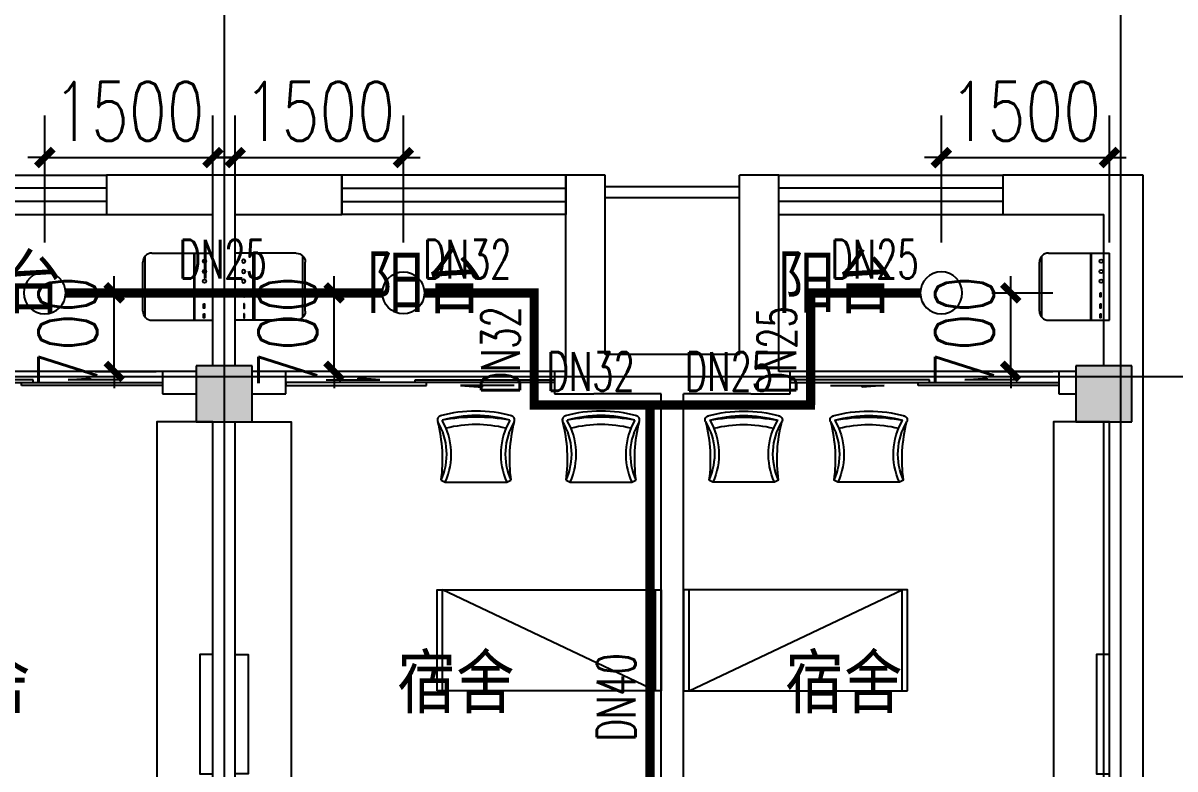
# Model space of a CAD drawing. Extents: x 0 to 2838408, y -923048 to 203859.
# Drawn here: x 2778169 to 2788448, y -334672 to -328018 of the extents above; entities that cross this region are included whole.
import ezdxf

# ---------------------------------------------------------------- set-up
doc = ezdxf.new("R2010")
doc.units = 0
doc.header["$LTSCALE"] = 1000
for name, color, linetype in [('A-Fixt', 81, 'Continuous'), ('COLUMN', 9, 'Continuous'), ('DOTE', 8, 'Continuous'), ('E2-栏杆', 92, 'Continuous'), ('EQUIP_喷头', 7, 'Continuous'), ('PIPE-喷淋', 6, 'Continuous'), ('PUB_HATCH', 8, 'Continuous'), ('PUB_TEXT', 7, 'Continuous'), ('TEXT_喷淋', 7, 'Continuous'), ('TWT_DIM', 3, 'Continuous'), ('WALL', 9, 'Continuous'), ('WINDOW', 4, 'Continuous'), ('XREF', 8, 'Continuous'), ('配景', 3, 'Continuous')]:
    doc.layers.add(name, color=color, linetype=linetype)
doc.styles.add('_TCH_DIM_T3', font='SIMPLEX', dxfattribs={"width": 0.75, "bigfont": 'HZTXT'})
doc.styles.add('_TWT_PIPEDN', font='SIMPLEX', dxfattribs={"width": 0.8, "height": 2.3, "bigfont": 'HZTXT'})
doc.styles.get("Standard").update_dxf_attribs({"font": 'geniso.shx', "bigfont": 'hztxt.shx'})
doc.dimstyles.new('_TWT_ARCH&&150', dxfattribs={"dimtxt": 525, "dimasz": 150, "dimexe": 375, "dimexo": 450, "dimgap": 150, "dimtad": 1, "dimdec": 0, "dimzin": 0, "dimdsep": 46, "dimtxsty": '_TCH_DIM_T3', "dimblk": 'ARCHTICK', "dimcen": 0.09, "dimclrt": 7, "dimazin": 2, "dimtfac": 1, "dimtdec": 0, "dimtix": 1, "dimtmove": 2, "dimatfit": 3, "dimfxl": 1, "dimtolj": 1, "dimtzin": 0, "dimarcsym": 0})

# ---------------------------------------------------------------- blocks, each defined once
blk = doc.blocks.new('单人床')
at = {"layer": 'A-Fixt'}
for p, q in [((47774, 13973), (48674, 13973)), ((47774, 12073), (48674, 13973)), ((47774, 12073), (48674, 12073))]:
    blk.add_line(p, q, dxfattribs=at)
blk.add_lwpolyline([(47774, 14023), (48674, 14023), (48674, 12023), (47774, 12023), (47774, 14023)], dxfattribs=at)
blk = doc.blocks.new('CH_AP01')
for p, q in [((-311, 17), (-275, 0)), ((-275, 0), (275, 0)), ((275, 0), (311, 17))]:
    blk.add_line(p, q)
for centre, radius, start, end in [((0, -579), 1213, 74.7104, 105.2896), ((-307, 555), 37.8, 100.1859, 202.8359), ((-1658, 202), 1360, 352.1659, 14.4283), ((-824, 250), 563, 335.5038, 31.0903), ((0, -579), 1173, 75.0287, 104.9713), ((0, -1278), 1857, 80.611, 99.389), ((-824, 250), 603, 335.5038, 30.2691), ((824, 250), 603, 149.7309, 204.4962), ((824, 250), 563, 148.9097, 204.4962), ((1658, 202), 1360, 165.5717, 187.8341), ((307, 555), 37.8, 337.1641, 79.8141), ((0, -579), 1093, 75.8767, 104.1233)]:
    blk.add_arc(centre, radius, start, end)
blk = doc.blocks.new('A$C61295E98')
at = {"color": 3}
for p, q in [((544, 598), (0, 598)), ((0, 598), (0, 0)), ((161, 598), (161, 0)), ((170, 0), (170, 598)), ((603, 572), (603, 26)), ((624, 518), (624, 80)), ((544, 0), (0, 0))]:
    blk.add_line(p, q, dxfattribs=at)
for points in [[(82, 540), (75, 540), (75, 577), (82, 577)], [(82, 453), (75, 453), (75, 490), (82, 490)], [(82, 353), (75, 353), (75, 389), (82, 389)]]:
    blk.add_lwpolyline(points, close=True, dxfattribs=at)
for centre in [(74, 250), (74, 164), (74, 71)]:
    blk.add_circle(centre, 15.7, dxfattribs=at)
for centre, start, end in [((544, 518), 360, 90), ((544, 80), 270, 0)]:
    blk.add_arc(centre, 80, start, end, dxfattribs=at)
blk = doc.blocks.new('宿舍')
at = {"layer": 'A-Fixt'}
for p, q in [((47854, 13802), (48354, 15702)), ((48354, 13802), (47854, 15702)), ((47854, 13802), (48354, 13802))]:
    blk.add_line(p, q, dxfattribs=at)
for points in [[(47854, 8602), (48354, 8602), (48354, 15702), (47854, 15702)], [(47854, 10676), (47970, 10676), (47970, 11743), (47854, 11743)]]:
    blk.add_lwpolyline(points, close=True, dxfattribs=at)
at = {"xscale": -1, "rotation": 90}
for p in [(63677, 60475), (63677, 58775)]:
    blk.add_blockref('单人床', p, dxfattribs=at)
at = {"layer": 'A-Fixt', "xscale": -1, "rotation": 180}
for p in [(50002, 9140), (51117, 9140)]:
    blk.add_blockref('CH_AP01', p, dxfattribs=at)
at = {"layer": '配景', "color": 252}
blk.add_blockref('A$C61295E98', (47854, 7097), dxfattribs=at)
blk = doc.blocks.new('$WINLIB2D$00000001')
at = {"color": 0}
for points in [[(-0.5, 0.5), (-0.5, -0.5)], [(-0.5, 0.5), (0.5, 0.5)], [(0.5, -0.5), (0.5, 0.5)], [(0.5, 0.1667), (-0.5, 0.1667)], [(0.5, -0.1667), (-0.5, -0.1667)], [(-0.5, -0.5), (0.5, -0.5)]]:
    blk.add_lwpolyline(points, dxfattribs=at)
blk = doc.blocks.new('$DorLib2D$00000131')
at = {"color": 0, "linetype": 'Continuous'}
for p, q in [((0.15, 0.125), (0.2319, 0.1973)), ((0.2319, 0.1973), (0.2319, 0.125)), ((-0.5, 0.125), (-0.5, 0)), ((0.0192, 0.125), (-0.5, 0.125)), ((0.0192, 0), (0.0192, 0.125)), ((0.35, 0.125), (0.15, 0.125)), ((-0.5, 0), (0.0192, 0)), ((-0.024, 0), (0.5, 0)), ((-0.024, -0.125), (-0.024, 0)), ((0.5, 0), (0.5, -0.125)), ((-0.35, -0.125), (-0.15, -0.125)), ((-0.2319, -0.1973), (-0.2319, -0.125)), ((-0.15, -0.125), (-0.2319, -0.1973)), ((0.5, -0.125), (-0.024, -0.125))]:
    blk.add_line(p, q, dxfattribs=at)
blk = doc.blocks.new('2F1')
at = {"layer": 'PUB_HATCH'}
for points in [[(2443666.7, -331075.2), (2443666.7, -331575.2), (2444166.7, -331575.2), (2444166.7, -331075.2)], [(2451516.7, -331075.2), (2451516.7, -331575.2), (2452016.7, -331575.2), (2452016.7, -331075.2)]]:
    blk.add_hatch(color=256, dxfattribs=at).paths.add_polyline_path(points)
at = {"layer": 'COLUMN'}
for p, q in [((2443666.7, -331075.2), (2443666.7, -331575.2)), ((2444166.7, -331075.2), (2443666.7, -331075.2)), ((2444166.7, -331575.2), (2444166.7, -331075.2)), ((2451516.7, -331075.2), (2451516.7, -331575.2)), ((2452016.7, -331075.2), (2451516.7, -331075.2)), ((2452016.7, -331575.2), (2452016.7, -331075.2)), ((2443666.7, -331575.2), (2444166.7, -331575.2)), ((2451516.7, -331575.2), (2452016.7, -331575.2))]:
    blk.add_line(p, q, dxfattribs=at)
at = {"layer": 'DOTE'}
for p, q in [((2443916.7, -327575.2), (2443916.7, -410775.2)), ((2451916.7, -327575.2), (2451916.7, -410775.2)), ((2453916.7, -331175.2), (2343216.7, -331175.2)), ((2453916.7, -331175.2), (2343216.7, -331175.2))]:
    blk.add_line(p, q, dxfattribs=at)
at = {"layer": 'E2-栏杆'}
for points in [[(2447316.7, -329475.2), (2448516.7, -329475.2)], [(2447316.7, -329575.2), (2448516.7, -329575.2)]]:
    blk.add_lwpolyline(points, dxfattribs=at)
at = {"layer": 'WALL'}
for p, q in [((2443916.7, -329375.2), (2442866.7, -329375.2)), ((2442866.7, -329375.2), (2442866.7, -329725.2)), ((2444966.7, -329375.2), (2443916.7, -329375.2)), ((2444966.7, -329725.2), (2444966.7, -329375.2)), ((2447316.7, -329375.2), (2446966.7, -329375.2)), ((2446966.7, -329375.2), (2446966.7, -329725.2)), ((2447316.7, -330975.2), (2447316.7, -329375.2)), ((2448516.7, -330975.2), (2448516.7, -329375.2)), ((2448866.7, -329375.2), (2448516.7, -329375.2)), ((2448866.7, -329725.2), (2448866.7, -329375.2)), ((2452116.7, -329375.2), (2450866.7, -329375.2)), ((2450866.7, -329375.2), (2450866.7, -329725.2)), ((2452116.7, -331175.2), (2452116.7, -329375.2)), ((2442866.7, -329725.2), (2443816.7, -329725.2)), ((2443816.7, -331075.2), (2443816.7, -329725.2)), ((2444016.7, -329725.2), (2444966.7, -329725.2)), ((2444016.7, -331075.2), (2444016.7, -329725.2)), ((2446966.7, -331125.2), (2446966.7, -329725.2)), ((2448866.7, -331125.2), (2448866.7, -329725.2)), ((2450866.7, -329725.2), (2451766.7, -329725.2)), ((2451766.7, -331075.2), (2451766.7, -329725.2)), ((2447916.7, -330975.2), (2447316.7, -330975.2)), ((2448516.7, -330975.2), (2447916.7, -330975.2)), ((2443666.7, -331125.2), (2443366.7, -331125.2)), ((2443366.7, -331125.2), (2443366.7, -331325.2)), ((2444466.7, -331125.2), (2444166.7, -331125.2)), ((2444466.7, -331325.2), (2444466.7, -331125.2)), ((2446966.7, -331125.2), (2446866.7, -331125.2)), ((2446866.7, -331125.2), (2446866.7, -331325.2)), ((2448966.7, -331125.2), (2448866.7, -331125.2)), ((2448966.7, -331325.2), (2448966.7, -331125.2)), ((2451516.7, -331125.2), (2451366.7, -331125.2)), ((2451366.7, -331125.2), (2451366.7, -331325.2)), ((2452116.7, -336525.2), (2452116.7, -331175.2)), ((2443366.7, -331325.2), (2443666.7, -331325.2)), ((2444166.7, -331325.2), (2444466.7, -331325.2)), ((2446866.7, -331325.2), (2447216.7, -331325.2)), ((2447816.7, -331325.2), (2447216.7, -331325.2)), ((2447816.7, -336275.2), (2447816.7, -331325.2)), ((2448616.7, -331325.2), (2448016.7, -331325.2)), ((2448016.7, -336275.2), (2448016.7, -331325.2)), ((2448616.7, -331325.2), (2448966.7, -331325.2)), ((2451366.7, -331325.2), (2451516.7, -331325.2)), ((2443816.7, -336275.2), (2443816.7, -331575.2)), ((2444016.7, -336275.2), (2444016.7, -331575.2)), ((2451766.7, -336275.2), (2451766.7, -331575.2))]:
    blk.add_line(p, q, dxfattribs=at)
at = {"layer": 'WINDOW'}
for p, q in [((2443366.7, -331125.2), (2440966.7, -331125.2)), ((2446866.7, -331125.2), (2444466.7, -331125.2)), ((2451366.7, -331125.2), (2448966.7, -331125.2))]:
    blk.add_line(p, q, dxfattribs=at)
at = {"rotation": 180}
for p in [(2491670.6, -322973.6), (2499670.6, -322973.6)]:
    blk.add_blockref('宿舍', p, dxfattribs=at)
at = {"xscale": -1, "rotation": 180}
blk.add_blockref('宿舍', (2396162.9, -322973.6), dxfattribs=at)
at = {"layer": 'WINDOW', "rotation": 180}
for name, p, xscale, yscale, zscale in [('$WINLIB2D$00000001', (2441866.7, -329550.2), -2000, 350, -2000), ('$WINLIB2D$00000001', (2445966.7, -329550.2), 2000, 350, 2000), ('$WINLIB2D$00000001', (2449866.7, -329550.2), -2000, 350, -2000), ('$DorLib2D$00000131', (2442166.7, -331225.2), -2400, -200, -2400), ('$DorLib2D$00000131', (2445666.7, -331225.2), 2400, -200, 2400), ('$DorLib2D$00000131', (2450166.7, -331225.2), -2400, -200, -2400)]:
    blk.add_blockref(name, p, dxfattribs=dict(at, xscale=xscale, yscale=yscale, zscale=zscale))
at = {"layer": 'PUB_TEXT'}
for s, p in [('阳台', (2441427.8, -330607.1)), ('阳台', (2445184.3, -330607.1)), ('阳台', (2448851.3, -330607.1)), ('宿舍', (2441137.9, -334174.9)), ('宿舍', (2445460.1, -334174.9)), ('宿舍', (2448922, -334174.9))]:
    blk.add_text(s, height=525, dxfattribs=at).set_placement(p)
blk = doc.blocks.new('_ArchTick')
at = {"color": 0, "linetype": 'ByBlock', "const_width": 0.4}
blk.add_lwpolyline([(-0.5, -0.5), (0.5, 0.5)], dxfattribs=at)
blk = doc.blocks.new('*D1795')
at = {"layer": 'Defpoints', "color": 0, "linetype": 'ByBlock', "transparency": 16777216}
for p in [(2779863, -329218), (2778363, -330425), (2779863, -330425)]:
    blk.add_point(p, dxfattribs=at)
at = {"layer": 'TWT_DIM', "color": 0, "linetype": 'ByBlock', "lineweight": -2, "transparency": 16777216}
for p, q in [((2778363, -329975), (2778363, -328843)), ((2779863, -329975), (2779863, -328843)), ((2778363, -329218), (2778213, -329218)), ((2778363, -329218), (2779863, -329218)), ((2779863, -329218), (2780013, -329218))]:
    blk.add_line(p, q, dxfattribs=at)
at = {"layer": 'TWT_DIM', "color": 0, "linetype": 'ByBlock', "lineweight": -2, "transparency": 16777216, "xscale": 150, "yscale": 150, "zscale": 150}
blk.add_blockref('_ArchTick', (2778363, -329218), dxfattribs=at)
at = {"layer": 'TWT_DIM', "color": 0, "linetype": 'ByBlock', "lineweight": -2, "transparency": 16777216, "xscale": 150, "yscale": 150, "zscale": 150, "rotation": 180}
blk.add_blockref('_ArchTick', (2779863, -329218), dxfattribs=at)
at = {"layer": 'TWT_DIM', "color": 7, "linetype": 'ByBlock', "transparency": 16777216, "insert": (2779113, -328805), "char_height": 525, "attachment_point": 5, "style": '_TCH_DIM_T3'}
blk.add_mtext('\\A1;1500', dxfattribs=at)
blk = doc.blocks.new('*D1796')
at = {"layer": 'Defpoints', "color": 0, "linetype": 'ByBlock', "transparency": 16777216}
for p in [(2778363, -330425), (2778982, -330425), (2778363, -331125)]:
    blk.add_point(p, dxfattribs=at)
at = {"layer": 'TWT_DIM', "color": 0, "linetype": 'ByBlock', "lineweight": -2, "transparency": 16777216}
for p, q in [((2778982, -330425), (2778982, -330275)), ((2778813, -330425), (2779357, -330425)), ((2778982, -331125), (2778982, -330425)), ((2778813, -331125), (2779357, -331125)), ((2778982, -331125), (2778982, -331275))]:
    blk.add_line(p, q, dxfattribs=at)
at = {"layer": 'TWT_DIM', "color": 0, "linetype": 'ByBlock', "lineweight": -2, "transparency": 16777216, "xscale": 150, "yscale": 150, "zscale": 150}
for p, rotation in [((2778982, -330425), 270), ((2778982, -331125), 90)]:
    blk.add_blockref('_ArchTick', p, dxfattribs=dict(at, rotation=rotation))
at = {"layer": 'TWT_DIM', "color": 7, "linetype": 'ByBlock', "transparency": 16777216, "insert": (2778569, -330775), "char_height": 525, "attachment_point": 5, "rotation": 90, "style": '_TCH_DIM_T3'}
blk.add_mtext('\\A1;700', dxfattribs=at)
blk = doc.blocks.new('*D1802')
at = {"layer": 'Defpoints', "color": 0, "linetype": 'ByBlock', "transparency": 16777216}
for p in [(2781563, -329218), (2780063, -330425), (2781563, -330425)]:
    blk.add_point(p, dxfattribs=at)
at = {"layer": 'TWT_DIM', "color": 0, "linetype": 'ByBlock', "lineweight": -2, "transparency": 16777216}
for p, q in [((2780063, -329975), (2780063, -328843)), ((2781563, -329975), (2781563, -328843)), ((2780063, -329218), (2779913, -329218)), ((2780063, -329218), (2781563, -329218)), ((2781563, -329218), (2781713, -329218))]:
    blk.add_line(p, q, dxfattribs=at)
at = {"layer": 'TWT_DIM', "color": 0, "linetype": 'ByBlock', "lineweight": -2, "transparency": 16777216, "xscale": 150, "yscale": 150, "zscale": 150}
blk.add_blockref('_ArchTick', (2780063, -329218), dxfattribs=at)
at = {"layer": 'TWT_DIM', "color": 0, "linetype": 'ByBlock', "lineweight": -2, "transparency": 16777216, "xscale": 150, "yscale": 150, "zscale": 150, "rotation": 180}
blk.add_blockref('_ArchTick', (2781563, -329218), dxfattribs=at)
at = {"layer": 'TWT_DIM', "color": 7, "linetype": 'ByBlock', "transparency": 16777216, "insert": (2780813, -328805), "char_height": 525, "attachment_point": 5, "style": '_TCH_DIM_T3'}
blk.add_mtext('\\A1;1500', dxfattribs=at)
blk = doc.blocks.new('*D1803')
at = {"layer": 'Defpoints', "color": 0, "linetype": 'ByBlock', "transparency": 16777216}
for p in [(2780944, -330425), (2781563, -330425), (2781563, -331125)]:
    blk.add_point(p, dxfattribs=at)
at = {"layer": 'TWT_DIM', "color": 0, "linetype": 'ByBlock', "lineweight": -2, "transparency": 16777216}
for p, q in [((2780944, -330425), (2780944, -330275)), ((2781113, -330425), (2780569, -330425)), ((2780944, -331125), (2780944, -330425)), ((2781113, -331125), (2780569, -331125)), ((2780944, -331125), (2780944, -331275))]:
    blk.add_line(p, q, dxfattribs=at)
at = {"layer": 'TWT_DIM', "color": 0, "linetype": 'ByBlock', "lineweight": -2, "transparency": 16777216, "xscale": 150, "yscale": 150, "zscale": 150}
for p, rotation in [((2780944, -330425), 270), ((2780944, -331125), 90)]:
    blk.add_blockref('_ArchTick', p, dxfattribs=dict(at, rotation=rotation))
at = {"layer": 'TWT_DIM', "color": 7, "linetype": 'ByBlock', "transparency": 16777216, "insert": (2780531, -330775), "char_height": 525, "attachment_point": 5, "rotation": 90, "style": '_TCH_DIM_T3'}
blk.add_mtext('\\A1;700', dxfattribs=at)
blk = doc.blocks.new('*D1806')
at = {"layer": 'Defpoints', "color": 0, "linetype": 'ByBlock', "transparency": 16777216}
for p in [(2787863, -329218), (2786363, -330425), (2787863, -330425)]:
    blk.add_point(p, dxfattribs=at)
at = {"layer": 'TWT_DIM', "color": 0, "linetype": 'ByBlock', "lineweight": -2, "transparency": 16777216}
for p, q in [((2786363, -329975), (2786363, -328843)), ((2787863, -329975), (2787863, -328843)), ((2786363, -329218), (2786213, -329218)), ((2786363, -329218), (2787863, -329218)), ((2787863, -329218), (2788013, -329218))]:
    blk.add_line(p, q, dxfattribs=at)
at = {"layer": 'TWT_DIM', "color": 0, "linetype": 'ByBlock', "lineweight": -2, "transparency": 16777216, "xscale": 150, "yscale": 150, "zscale": 150}
blk.add_blockref('_ArchTick', (2786363, -329218), dxfattribs=at)
at = {"layer": 'TWT_DIM', "color": 0, "linetype": 'ByBlock', "lineweight": -2, "transparency": 16777216, "xscale": 150, "yscale": 150, "zscale": 150, "rotation": 180}
blk.add_blockref('_ArchTick', (2787863, -329218), dxfattribs=at)
at = {"layer": 'TWT_DIM', "color": 7, "linetype": 'ByBlock', "transparency": 16777216, "insert": (2787113, -328805), "char_height": 525, "attachment_point": 5, "style": '_TCH_DIM_T3'}
blk.add_mtext('\\A1;1500', dxfattribs=at)
blk = doc.blocks.new('*D1807')
at = {"layer": 'Defpoints', "color": 0, "linetype": 'ByBlock', "transparency": 16777216}
for p in [(2786363, -330425), (2786982, -330425), (2786363, -331125)]:
    blk.add_point(p, dxfattribs=at)
at = {"layer": 'TWT_DIM', "color": 0, "linetype": 'ByBlock', "lineweight": -2, "transparency": 16777216}
for p, q in [((2786982, -330425), (2786982, -330275)), ((2786813, -330425), (2787357, -330425)), ((2786982, -331125), (2786982, -330425)), ((2786813, -331125), (2787357, -331125)), ((2786982, -331125), (2786982, -331275))]:
    blk.add_line(p, q, dxfattribs=at)
at = {"layer": 'TWT_DIM', "color": 0, "linetype": 'ByBlock', "lineweight": -2, "transparency": 16777216, "xscale": 150, "yscale": 150, "zscale": 150}
for p, rotation in [((2786982, -330425), 270), ((2786982, -331125), 90)]:
    blk.add_blockref('_ArchTick', p, dxfattribs=dict(at, rotation=rotation))
at = {"layer": 'TWT_DIM', "color": 7, "linetype": 'ByBlock', "transparency": 16777216, "insert": (2786569, -330775), "char_height": 525, "attachment_point": 5, "rotation": 90, "style": '_TCH_DIM_T3'}
blk.add_mtext('\\A1;700', dxfattribs=at)
blk = doc.blocks.new('$TwtSys$00000125')
blk.add_circle((0, 0, 0), 1)

msp = doc.modelspace()

# ---------------------------------------------------------------- hatches: boundary and pattern name
at = {"layer": 'PIPE-喷淋', "linetype": 'ByBlock'}
for points in [[(2782729.3, -330425.2), (2782770.6, -330425.2), (2782770.6, -330384)], [(2782729.3, -330425.2), (2782729.3, -330384), (2782770.6, -330384)], [(2785195.8, -330425.2), (2785154.5, -330425.2), (2785154.5, -330384)], [(2785195.8, -330425.2), (2785195.8, -330384), (2785154.5, -330384)], [(2782729.3, -331425.2), (2782729.3, -331466.5), (2782688.1, -331466.5)], [(2782729.3, -331425.2), (2782688.1, -331425.2), (2782688.1, -331466.5)], [(2785195.8, -331425.2), (2785195.8, -331466.5), (2785237, -331466.5)], [(2785195.8, -331425.2), (2785237, -331425.2), (2785237, -331466.5)]]:
    msp.add_hatch(color=256, dxfattribs=at).paths.add_polyline_path(points)

# ---------------------------------------------------------------- linework, layer by layer
at = {"layer": 'PIPE-喷淋', "linetype": 'ByBlock', "ltscale": 1.5, "const_width": 82.5}
for points in [[(2781375, -330425.2), (2778550, -330425.2)], [(2782729.3, -330425.2), (2781750, -330425.2)], [(2782729.3, -331425.2), (2782729.3, -330425.2)], [(2785195.8, -331425.2), (2785195.8, -330425.2)], [(2785195.8, -330425.2), (2786175, -330425.2)], [(2783762.5, -331425.2), (2782729.3, -331425.2)], [(2783762.5, -336614.7), (2783762.5, -331425.2)], [(2783762.5, -331425.2), (2785195.8, -331425.2)]]:
    msp.add_lwpolyline(points, dxfattribs=at)

# ---------------------------------------------------------------- block references
at = {"layer": 'EQUIP_喷头', "linetype": 'ByBlock', "xscale": 187.5, "yscale": -187.5, "zscale": 187.5, "rotation": 180}
for p in [(2778362.5, -330425.2), (2786362.5, -330425.2)]:
    msp.add_blockref('$TwtSys$00000125', p, dxfattribs=at)
at = {"layer": 'EQUIP_喷头', "linetype": 'ByBlock', "xscale": 187.5, "yscale": 187.5, "zscale": 187.5}
msp.add_blockref('$TwtSys$00000125', (2781562.5, -330425.2), dxfattribs=at)
at = {"layer": 'XREF'}
msp.add_blockref('2F1', (336045.8, 0), dxfattribs=at)

# ---------------------------------------------------------------- texts
at = {"layer": 'TEXT_喷淋', "color": 251, "linetype": 'ByBlock', "style": '_TWT_PIPEDN', "width": 0.64}
for s, p in [('DN25', (2779557.7, -330297.7)), ('DN32', (2781741.1, -330297.7)), ('DN25', (2785374.4, -330297.7)), ('DN32', (2782841.1, -331297.7)), ('DN25', (2784074.4, -331297.7))]:
    msp.add_text(s, height=345, dxfattribs=at).set_placement(p)
for s, p in [('DN32', (2782601.8, -331330)), ('DN25', (2785068.3, -331330)), ('DN40', (2783635, -334424.8))]:
    msp.add_text(s, height=345, rotation=90, dxfattribs=at).set_placement(p)

# ---------------------------------------------------------------- dimensions: what is measured, and where the dimension line sits
at = {"layer": 'TWT_DIM', "linetype": 'ByBlock'}
for p1, p2, distance, picture, middle in [((2778362.5, -330425.2), (2779862.5, -330425.2), 1207.4, '*D1795', (2779112.5, -328805.3)), ((2780062.5, -330425.2), (2781562.5, -330425.2), 1207.4, '*D1802', (2780812.5, -328805.3)), ((2786362.5, -330425.2), (2787862.5, -330425.2), 1207.4, '*D1806', (2787112.5, -328805.3)), ((2778362.5, -331125.2), (2778362.5, -330425.2), -619, '*D1796', (2778569, -330775.2)), ((2781562.5, -331125.2), (2781562.5, -330425.2), 619, '*D1803', (2780531, -330775.2)), ((2786362.5, -331125.2), (2786362.5, -330425.2), -619, '*D1807', (2786569, -330775.2))]:
    dim = msp.add_aligned_dim(p1=p1, p2=p2, distance=distance, dimstyle='_TWT_ARCH&&150', dxfattribs=at)
    dim.commit()
    dim.dimension.update_dxf_attribs({"geometry": picture, "text_midpoint": middle})

doc.saveas('drawing.dxf')
